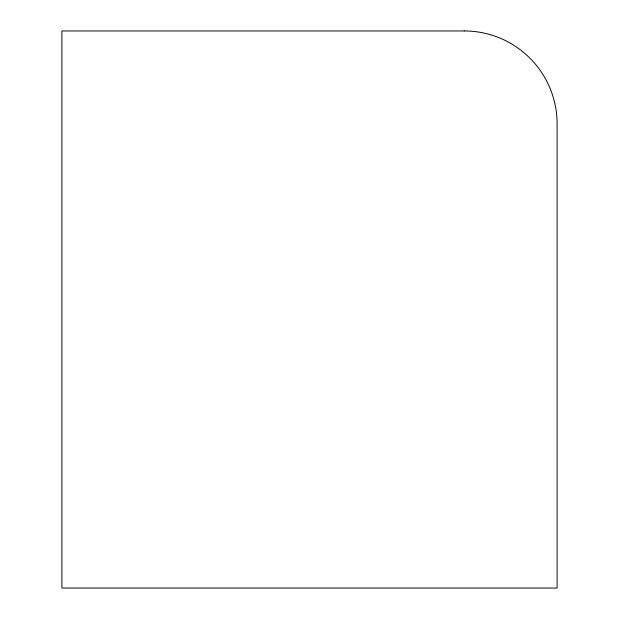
<?xml version="1.0" encoding="UTF-8"?>
<svg xmlns="http://www.w3.org/2000/svg" width="619" height="619" viewBox="0 0 619 619"><rect width="100%" height="100%" fill="white"/><g stroke="black" fill="none" stroke-linecap="round" stroke-linejoin="round"><path stroke-width="0.93" d="M464.25 30.95L61.9 30.95L61.9 588.05L557.1 588.05L557.1 123.8A92.85 92.85 0 0 0 464.25 30.95"/></g></svg>
